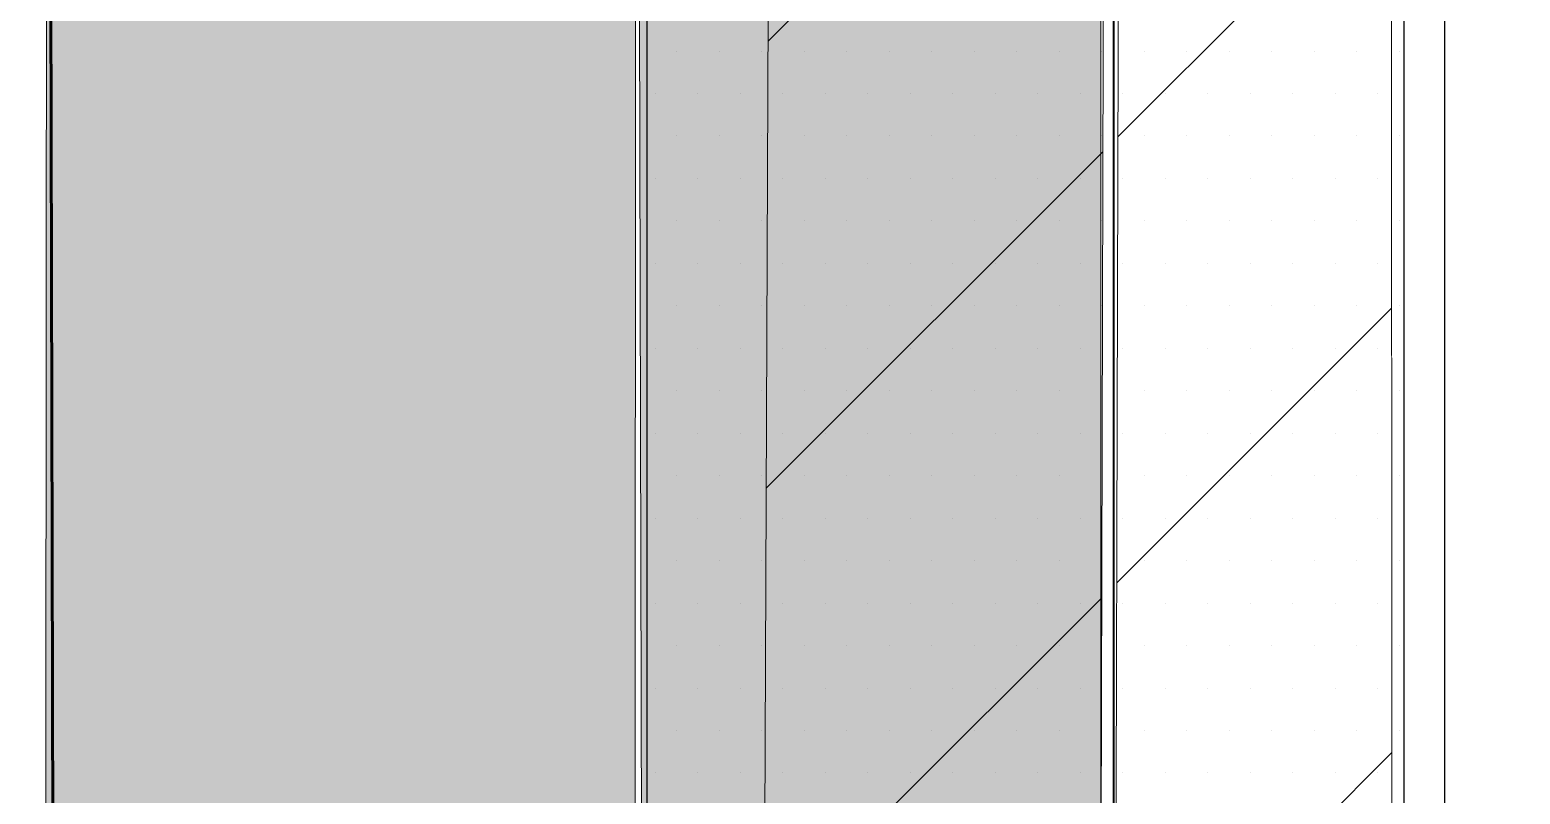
# Model space of a CAD drawing. Extents: x -1392 to 5791, y -3809 to 1722.
# Drawn here: x 997.42 to 1044.75, y -2750.73 to -2726.43 of the extents above; entities that cross this region are included whole.
import ezdxf

# ---------------------------------------------------------------- set-up
doc = ezdxf.new("R2010")
doc.units = 0
doc.header["$MEASUREMENT"] = 0
for name, color, linetype, lineweight in [('.ATI-HATCH', 7, 'Continuous', 0), ('G-ANNO-TTLB', 7, 'Continuous', 0), ('Layer 12', 7, 'Continuous', 0), ('TYVEK', 7, 'Continuous', 0)]:
    doc.layers.add(name, color=color, linetype=linetype, lineweight=lineweight)
pattern_1 = [(45, (0, 0), (-7.071067, 7.07107), [])]

# ---------------------------------------------------------------- blocks, each defined once
blk = doc.blocks.new('Block_90')
at = {"layer": '.ATI-HATCH'}
for points, knots in [([(1031.853, -2797.622), (1031.853, -2797.622), (1031.853, -2769.558), (1031.853, -2769.558), (1031.853, -2769.558), (1031.841, -2664.619), (1031.841, -2664.619), (1031.841, -2664.619), (1017.012, -2655.929), (1017.012, -2655.929), (1017.012, -2655.929), (1017.013, -2805.979), (1017.013, -2805.979), (1017.013, -2805.979), (1021.565, -2803.416), (1021.565, -2803.416), (1021.565, -2803.416), (1031.853, -2797.622), (1031.853, -2797.622)], [0, 0, 0, 0, 1, 1, 1, 2, 2, 2, 3, 3, 3, 4, 4, 4, 5, 5, 5, 6, 6, 6, 6]), ([(1043.36, -2792.195), (1043.36, -2792.195), (1041.062, -2790.877), (1041.062, -2790.877), (1041.062, -2790.877), (1041.062, -2670.023), (1041.062, -2670.023), (1041.062, -2670.023), (1031.841, -2664.619), (1031.841, -2664.619), (1031.841, -2664.619), (1031.853, -2769.558), (1031.853, -2769.558), (1031.853, -2769.558), (1031.853, -2797.636), (1031.853, -2797.636)], [0, 0, 0, 0, 1, 1, 1, 2, 2, 2, 3, 3, 3, 4, 4, 4, 5, 5, 5, 5])]:
    blk.add_open_spline(points, degree=3, knots=knots, dxfattribs=at)
at = {"layer": '.ATI-HATCH', "color": 8, "lineweight": 0, "true_color": 0x808080}
for points in [[(1017.961, -2727.109), (1017.961, -2727.109), (1017.961, -2727.109), (1017.961, -2727.109)], [(1019.311, -2727.109), (1019.311, -2727.109), (1019.311, -2727.109), (1019.311, -2727.109)], [(1020.661, -2727.109), (1020.661, -2727.109), (1020.661, -2727.109), (1020.661, -2727.109)], [(1022.011, -2727.109), (1022.011, -2727.109), (1022.011, -2727.109), (1022.011, -2727.109)], [(1023.361, -2727.109), (1023.361, -2727.109), (1023.361, -2727.109), (1023.361, -2727.109)], [(1024.711, -2727.109), (1024.711, -2727.109), (1024.711, -2727.109), (1024.711, -2727.109)], [(1026.061, -2727.109), (1026.061, -2727.109), (1026.061, -2727.109), (1026.061, -2727.109)], [(1027.411, -2727.109), (1027.411, -2727.109), (1027.411, -2727.109), (1027.411, -2727.109)], [(1028.761, -2727.109), (1028.761, -2727.109), (1028.761, -2727.109), (1028.761, -2727.109)], [(1030.111, -2727.109), (1030.111, -2727.109), (1030.111, -2727.109), (1030.111, -2727.109)], [(1031.461, -2727.109), (1031.461, -2727.109), (1031.461, -2727.109), (1031.461, -2727.109)], [(1032.811, -2727.109), (1032.811, -2727.109), (1032.811, -2727.109), (1032.811, -2727.109)], [(1034.161, -2727.109), (1034.161, -2727.109), (1034.161, -2727.109), (1034.161, -2727.109)], [(1035.511, -2727.109), (1035.511, -2727.109), (1035.511, -2727.109), (1035.511, -2727.109)], [(1036.861, -2727.109), (1036.861, -2727.109), (1036.861, -2727.109), (1036.861, -2727.109)], [(1038.211, -2727.109), (1038.211, -2727.109), (1038.211, -2727.109), (1038.211, -2727.109)], [(1039.561, -2727.109), (1039.561, -2727.109), (1039.561, -2727.109), (1039.561, -2727.109)], [(1040.911, -2727.109), (1040.911, -2727.109), (1040.911, -2727.109), (1040.911, -2727.109)], [(1017.286, -2728.459), (1017.286, -2728.459), (1017.286, -2728.459), (1017.286, -2728.459)], [(1018.636, -2728.459), (1018.636, -2728.459), (1018.636, -2728.459), (1018.636, -2728.459)], [(1019.986, -2728.459), (1019.986, -2728.459), (1019.986, -2728.459), (1019.986, -2728.459)], [(1021.336, -2728.459), (1021.336, -2728.459), (1021.336, -2728.459), (1021.336, -2728.459)], [(1022.686, -2728.459), (1022.686, -2728.459), (1022.686, -2728.459), (1022.686, -2728.459)], [(1024.036, -2728.459), (1024.036, -2728.459), (1024.036, -2728.459), (1024.036, -2728.459)], [(1025.386, -2728.459), (1025.386, -2728.459), (1025.386, -2728.459), (1025.386, -2728.459)], [(1026.736, -2728.459), (1026.736, -2728.459), (1026.736, -2728.459), (1026.736, -2728.459)], [(1028.086, -2728.459), (1028.086, -2728.459), (1028.086, -2728.459), (1028.086, -2728.459)], [(1029.436, -2728.459), (1029.436, -2728.459), (1029.436, -2728.459), (1029.436, -2728.459)], [(1030.786, -2728.459), (1030.786, -2728.459), (1030.786, -2728.459), (1030.786, -2728.459)], [(1032.136, -2728.459), (1032.136, -2728.459), (1032.136, -2728.459), (1032.136, -2728.459)], [(1033.486, -2728.459), (1033.486, -2728.459), (1033.486, -2728.459), (1033.486, -2728.459)], [(1034.836, -2728.459), (1034.836, -2728.459), (1034.836, -2728.459), (1034.836, -2728.459)], [(1036.186, -2728.459), (1036.186, -2728.459), (1036.186, -2728.459), (1036.186, -2728.459)], [(1037.536, -2728.459), (1037.536, -2728.459), (1037.536, -2728.459), (1037.536, -2728.459)], [(1038.886, -2728.459), (1038.886, -2728.459), (1038.886, -2728.459), (1038.886, -2728.459)], [(1040.236, -2728.459), (1040.236, -2728.459), (1040.236, -2728.459), (1040.236, -2728.459)], [(1017.961, -2729.809), (1017.961, -2729.809), (1017.961, -2729.809), (1017.961, -2729.809)], [(1019.311, -2729.809), (1019.311, -2729.809), (1019.311, -2729.809), (1019.311, -2729.809)], [(1020.661, -2729.809), (1020.661, -2729.809), (1020.661, -2729.809), (1020.661, -2729.809)], [(1022.011, -2729.809), (1022.011, -2729.809), (1022.011, -2729.809), (1022.011, -2729.809)], [(1023.361, -2729.809), (1023.361, -2729.809), (1023.361, -2729.809), (1023.361, -2729.809)], [(1024.711, -2729.809), (1024.711, -2729.809), (1024.711, -2729.809), (1024.711, -2729.809)], [(1026.061, -2729.809), (1026.061, -2729.809), (1026.061, -2729.809), (1026.061, -2729.809)], [(1027.411, -2729.809), (1027.411, -2729.809), (1027.411, -2729.809), (1027.411, -2729.809)], [(1028.761, -2729.809), (1028.761, -2729.809), (1028.761, -2729.809), (1028.761, -2729.809)], [(1030.111, -2729.809), (1030.111, -2729.809), (1030.111, -2729.809), (1030.111, -2729.809)], [(1031.461, -2729.809), (1031.461, -2729.809), (1031.461, -2729.809), (1031.461, -2729.809)], [(1032.811, -2729.809), (1032.811, -2729.809), (1032.811, -2729.809), (1032.811, -2729.809)], [(1034.161, -2729.809), (1034.161, -2729.809), (1034.161, -2729.809), (1034.161, -2729.809)], [(1035.511, -2729.809), (1035.511, -2729.809), (1035.511, -2729.809), (1035.511, -2729.809)], [(1036.861, -2729.809), (1036.861, -2729.809), (1036.861, -2729.809), (1036.861, -2729.809)], [(1038.211, -2729.809), (1038.211, -2729.809), (1038.211, -2729.809), (1038.211, -2729.809)], [(1039.561, -2729.809), (1039.561, -2729.809), (1039.561, -2729.809), (1039.561, -2729.809)], [(1040.911, -2729.809), (1040.911, -2729.809), (1040.911, -2729.809), (1040.911, -2729.809)], [(1017.286, -2731.159), (1017.286, -2731.159), (1017.286, -2731.159), (1017.286, -2731.159)], [(1018.636, -2731.159), (1018.636, -2731.159), (1018.636, -2731.159), (1018.636, -2731.159)], [(1019.986, -2731.159), (1019.986, -2731.159), (1019.986, -2731.159), (1019.986, -2731.159)], [(1021.336, -2731.159), (1021.336, -2731.159), (1021.336, -2731.159), (1021.336, -2731.159)], [(1022.686, -2731.159), (1022.686, -2731.159), (1022.686, -2731.159), (1022.686, -2731.159)], [(1024.036, -2731.159), (1024.036, -2731.159), (1024.036, -2731.159), (1024.036, -2731.159)], [(1025.386, -2731.159), (1025.386, -2731.159), (1025.386, -2731.159), (1025.386, -2731.159)], [(1026.736, -2731.159), (1026.736, -2731.159), (1026.736, -2731.159), (1026.736, -2731.159)], [(1028.086, -2731.159), (1028.086, -2731.159), (1028.086, -2731.159), (1028.086, -2731.159)], [(1029.436, -2731.159), (1029.436, -2731.159), (1029.436, -2731.159), (1029.436, -2731.159)], [(1030.786, -2731.159), (1030.786, -2731.159), (1030.786, -2731.159), (1030.786, -2731.159)], [(1032.136, -2731.159), (1032.136, -2731.159), (1032.136, -2731.159), (1032.136, -2731.159)], [(1033.486, -2731.159), (1033.486, -2731.159), (1033.486, -2731.159), (1033.486, -2731.159)], [(1034.836, -2731.159), (1034.836, -2731.159), (1034.836, -2731.159), (1034.836, -2731.159)], [(1036.186, -2731.159), (1036.186, -2731.159), (1036.186, -2731.159), (1036.186, -2731.159)], [(1037.536, -2731.159), (1037.536, -2731.159), (1037.536, -2731.159), (1037.536, -2731.159)], [(1038.886, -2731.159), (1038.886, -2731.159), (1038.886, -2731.159), (1038.886, -2731.159)], [(1040.236, -2731.159), (1040.236, -2731.159), (1040.236, -2731.159), (1040.236, -2731.159)], [(1017.961, -2732.509), (1017.961, -2732.509), (1017.961, -2732.509), (1017.961, -2732.509)], [(1019.311, -2732.509), (1019.311, -2732.509), (1019.311, -2732.509), (1019.311, -2732.509)], [(1020.661, -2732.509), (1020.661, -2732.509), (1020.661, -2732.509), (1020.661, -2732.509)], [(1022.011, -2732.509), (1022.011, -2732.509), (1022.011, -2732.509), (1022.011, -2732.509)], [(1023.361, -2732.509), (1023.361, -2732.509), (1023.361, -2732.509), (1023.361, -2732.509)], [(1024.711, -2732.509), (1024.711, -2732.509), (1024.711, -2732.509), (1024.711, -2732.509)], [(1026.061, -2732.509), (1026.061, -2732.509), (1026.061, -2732.509), (1026.061, -2732.509)], [(1027.411, -2732.509), (1027.411, -2732.509), (1027.411, -2732.509), (1027.411, -2732.509)], [(1028.761, -2732.509), (1028.761, -2732.509), (1028.761, -2732.509), (1028.761, -2732.509)], [(1030.111, -2732.509), (1030.111, -2732.509), (1030.111, -2732.509), (1030.111, -2732.509)], [(1031.461, -2732.509), (1031.461, -2732.509), (1031.461, -2732.509), (1031.461, -2732.509)], [(1032.811, -2732.509), (1032.811, -2732.509), (1032.811, -2732.509), (1032.811, -2732.509)], [(1034.161, -2732.509), (1034.161, -2732.509), (1034.161, -2732.509), (1034.161, -2732.509)], [(1035.511, -2732.509), (1035.511, -2732.509), (1035.511, -2732.509), (1035.511, -2732.509)], [(1036.861, -2732.509), (1036.861, -2732.509), (1036.861, -2732.509), (1036.861, -2732.509)], [(1038.211, -2732.509), (1038.211, -2732.509), (1038.211, -2732.509), (1038.211, -2732.509)], [(1039.561, -2732.509), (1039.561, -2732.509), (1039.561, -2732.509), (1039.561, -2732.509)], [(1040.911, -2732.509), (1040.911, -2732.509), (1040.911, -2732.509), (1040.911, -2732.509)], [(1017.286, -2733.859), (1017.286, -2733.859), (1017.286, -2733.859), (1017.286, -2733.859)], [(1018.636, -2733.859), (1018.636, -2733.859), (1018.636, -2733.859), (1018.636, -2733.859)], [(1019.986, -2733.859), (1019.986, -2733.859), (1019.986, -2733.859), (1019.986, -2733.859)], [(1021.336, -2733.859), (1021.336, -2733.859), (1021.336, -2733.859), (1021.336, -2733.859)], [(1022.686, -2733.859), (1022.686, -2733.859), (1022.686, -2733.859), (1022.686, -2733.859)], [(1024.036, -2733.859), (1024.036, -2733.859), (1024.036, -2733.859), (1024.036, -2733.859)], [(1025.386, -2733.859), (1025.386, -2733.859), (1025.386, -2733.859), (1025.386, -2733.859)], [(1026.736, -2733.859), (1026.736, -2733.859), (1026.736, -2733.859), (1026.736, -2733.859)], [(1028.086, -2733.859), (1028.086, -2733.859), (1028.086, -2733.859), (1028.086, -2733.859)], [(1029.436, -2733.859), (1029.436, -2733.859), (1029.436, -2733.859), (1029.436, -2733.859)], [(1030.786, -2733.859), (1030.786, -2733.859), (1030.786, -2733.859), (1030.786, -2733.859)], [(1032.136, -2733.859), (1032.136, -2733.859), (1032.136, -2733.859), (1032.136, -2733.859)], [(1033.486, -2733.859), (1033.486, -2733.859), (1033.486, -2733.859), (1033.486, -2733.859)], [(1034.836, -2733.859), (1034.836, -2733.859), (1034.836, -2733.859), (1034.836, -2733.859)], [(1036.186, -2733.859), (1036.186, -2733.859), (1036.186, -2733.859), (1036.186, -2733.859)], [(1037.536, -2733.859), (1037.536, -2733.859), (1037.536, -2733.859), (1037.536, -2733.859)], [(1038.886, -2733.859), (1038.886, -2733.859), (1038.886, -2733.859), (1038.886, -2733.859)], [(1040.236, -2733.859), (1040.236, -2733.859), (1040.236, -2733.859), (1040.236, -2733.859)], [(1017.961, -2735.209), (1017.961, -2735.209), (1017.961, -2735.209), (1017.961, -2735.209)], [(1019.311, -2735.209), (1019.311, -2735.209), (1019.311, -2735.209), (1019.311, -2735.209)], [(1020.661, -2735.209), (1020.661, -2735.209), (1020.661, -2735.209), (1020.661, -2735.209)], [(1022.011, -2735.209), (1022.011, -2735.209), (1022.011, -2735.209), (1022.011, -2735.209)], [(1023.361, -2735.209), (1023.361, -2735.209), (1023.361, -2735.209), (1023.361, -2735.209)], [(1024.711, -2735.209), (1024.711, -2735.209), (1024.711, -2735.209), (1024.711, -2735.209)], [(1026.061, -2735.209), (1026.061, -2735.209), (1026.061, -2735.209), (1026.061, -2735.209)], [(1027.411, -2735.209), (1027.411, -2735.209), (1027.411, -2735.209), (1027.411, -2735.209)], [(1028.761, -2735.209), (1028.761, -2735.209), (1028.761, -2735.209), (1028.761, -2735.209)], [(1030.111, -2735.209), (1030.111, -2735.209), (1030.111, -2735.209), (1030.111, -2735.209)], [(1031.461, -2735.209), (1031.461, -2735.209), (1031.461, -2735.209), (1031.461, -2735.209)], [(1032.811, -2735.209), (1032.811, -2735.209), (1032.811, -2735.209), (1032.811, -2735.209)], [(1034.161, -2735.209), (1034.161, -2735.209), (1034.161, -2735.209), (1034.161, -2735.209)], [(1035.511, -2735.209), (1035.511, -2735.209), (1035.511, -2735.209), (1035.511, -2735.209)], [(1036.861, -2735.209), (1036.861, -2735.209), (1036.861, -2735.209), (1036.861, -2735.209)], [(1038.211, -2735.209), (1038.211, -2735.209), (1038.211, -2735.209), (1038.211, -2735.209)], [(1039.561, -2735.209), (1039.561, -2735.209), (1039.561, -2735.209), (1039.561, -2735.209)], [(1040.911, -2735.209), (1040.911, -2735.209), (1040.911, -2735.209), (1040.911, -2735.209)], [(1017.286, -2736.559), (1017.286, -2736.559), (1017.286, -2736.559), (1017.286, -2736.559)], [(1018.636, -2736.559), (1018.636, -2736.559), (1018.636, -2736.559), (1018.636, -2736.559)], [(1019.986, -2736.559), (1019.986, -2736.559), (1019.986, -2736.559), (1019.986, -2736.559)], [(1021.336, -2736.559), (1021.336, -2736.559), (1021.336, -2736.559), (1021.336, -2736.559)], [(1022.686, -2736.559), (1022.686, -2736.559), (1022.686, -2736.559), (1022.686, -2736.559)], [(1024.036, -2736.559), (1024.036, -2736.559), (1024.036, -2736.559), (1024.036, -2736.559)], [(1025.386, -2736.559), (1025.386, -2736.559), (1025.386, -2736.559), (1025.386, -2736.559)], [(1026.736, -2736.559), (1026.736, -2736.559), (1026.736, -2736.559), (1026.736, -2736.559)], [(1028.086, -2736.559), (1028.086, -2736.559), (1028.086, -2736.559), (1028.086, -2736.559)], [(1029.436, -2736.559), (1029.436, -2736.559), (1029.436, -2736.559), (1029.436, -2736.559)], [(1030.786, -2736.559), (1030.786, -2736.559), (1030.786, -2736.559), (1030.786, -2736.559)], [(1032.136, -2736.559), (1032.136, -2736.559), (1032.136, -2736.559), (1032.136, -2736.559)], [(1033.486, -2736.559), (1033.486, -2736.559), (1033.486, -2736.559), (1033.486, -2736.559)], [(1034.836, -2736.559), (1034.836, -2736.559), (1034.836, -2736.559), (1034.836, -2736.559)], [(1036.186, -2736.559), (1036.186, -2736.559), (1036.186, -2736.559), (1036.186, -2736.559)], [(1037.536, -2736.559), (1037.536, -2736.559), (1037.536, -2736.559), (1037.536, -2736.559)], [(1038.886, -2736.559), (1038.886, -2736.559), (1038.886, -2736.559), (1038.886, -2736.559)], [(1040.236, -2736.559), (1040.236, -2736.559), (1040.236, -2736.559), (1040.236, -2736.559)], [(1017.961, -2737.909), (1017.961, -2737.909), (1017.961, -2737.909), (1017.961, -2737.909)], [(1019.311, -2737.909), (1019.311, -2737.909), (1019.311, -2737.909), (1019.311, -2737.909)], [(1020.661, -2737.909), (1020.661, -2737.909), (1020.661, -2737.909), (1020.661, -2737.909)], [(1022.011, -2737.909), (1022.011, -2737.909), (1022.011, -2737.909), (1022.011, -2737.909)], [(1023.361, -2737.909), (1023.361, -2737.909), (1023.361, -2737.909), (1023.361, -2737.909)], [(1024.711, -2737.909), (1024.711, -2737.909), (1024.711, -2737.909), (1024.711, -2737.909)], [(1026.061, -2737.909), (1026.061, -2737.909), (1026.061, -2737.909), (1026.061, -2737.909)], [(1027.411, -2737.909), (1027.411, -2737.909), (1027.411, -2737.909), (1027.411, -2737.909)], [(1028.761, -2737.909), (1028.761, -2737.909), (1028.761, -2737.909), (1028.761, -2737.909)], [(1030.111, -2737.909), (1030.111, -2737.909), (1030.111, -2737.909), (1030.111, -2737.909)], [(1031.461, -2737.909), (1031.461, -2737.909), (1031.461, -2737.909), (1031.461, -2737.909)], [(1032.811, -2737.909), (1032.811, -2737.909), (1032.811, -2737.909), (1032.811, -2737.909)], [(1034.161, -2737.909), (1034.161, -2737.909), (1034.161, -2737.909), (1034.161, -2737.909)], [(1035.511, -2737.909), (1035.511, -2737.909), (1035.511, -2737.909), (1035.511, -2737.909)], [(1036.861, -2737.909), (1036.861, -2737.909), (1036.861, -2737.909), (1036.861, -2737.909)], [(1038.211, -2737.909), (1038.211, -2737.909), (1038.211, -2737.909), (1038.211, -2737.909)], [(1039.561, -2737.909), (1039.561, -2737.909), (1039.561, -2737.909), (1039.561, -2737.909)], [(1040.911, -2737.909), (1040.911, -2737.909), (1040.911, -2737.909), (1040.911, -2737.909)], [(1017.286, -2739.259), (1017.286, -2739.259), (1017.286, -2739.259), (1017.286, -2739.259)], [(1018.636, -2739.259), (1018.636, -2739.259), (1018.636, -2739.259), (1018.636, -2739.259)], [(1019.986, -2739.259), (1019.986, -2739.259), (1019.986, -2739.259), (1019.986, -2739.259)], [(1021.336, -2739.259), (1021.336, -2739.259), (1021.336, -2739.259), (1021.336, -2739.259)], [(1022.686, -2739.259), (1022.686, -2739.259), (1022.686, -2739.259), (1022.686, -2739.259)], [(1024.036, -2739.259), (1024.036, -2739.259), (1024.036, -2739.259), (1024.036, -2739.259)], [(1025.386, -2739.259), (1025.386, -2739.259), (1025.386, -2739.259), (1025.386, -2739.259)], [(1026.736, -2739.259), (1026.736, -2739.259), (1026.736, -2739.259), (1026.736, -2739.259)], [(1028.086, -2739.259), (1028.086, -2739.259), (1028.086, -2739.259), (1028.086, -2739.259)], [(1029.436, -2739.259), (1029.436, -2739.259), (1029.436, -2739.259), (1029.436, -2739.259)], [(1030.786, -2739.259), (1030.786, -2739.259), (1030.786, -2739.259), (1030.786, -2739.259)], [(1032.136, -2739.259), (1032.136, -2739.259), (1032.136, -2739.259), (1032.136, -2739.259)], [(1033.486, -2739.259), (1033.486, -2739.259), (1033.486, -2739.259), (1033.486, -2739.259)], [(1034.836, -2739.259), (1034.836, -2739.259), (1034.836, -2739.259), (1034.836, -2739.259)], [(1036.186, -2739.259), (1036.186, -2739.259), (1036.186, -2739.259), (1036.186, -2739.259)], [(1037.536, -2739.259), (1037.536, -2739.259), (1037.536, -2739.259), (1037.536, -2739.259)], [(1038.886, -2739.259), (1038.886, -2739.259), (1038.886, -2739.259), (1038.886, -2739.259)], [(1040.236, -2739.259), (1040.236, -2739.259), (1040.236, -2739.259), (1040.236, -2739.259)], [(1017.961, -2740.609), (1017.961, -2740.609), (1017.961, -2740.609), (1017.961, -2740.609)], [(1019.311, -2740.609), (1019.311, -2740.609), (1019.311, -2740.609), (1019.311, -2740.609)], [(1020.661, -2740.609), (1020.661, -2740.609), (1020.661, -2740.609), (1020.661, -2740.609)], [(1022.011, -2740.609), (1022.011, -2740.609), (1022.011, -2740.609), (1022.011, -2740.609)], [(1023.361, -2740.609), (1023.361, -2740.609), (1023.361, -2740.609), (1023.361, -2740.609)], [(1024.711, -2740.609), (1024.711, -2740.609), (1024.711, -2740.609), (1024.711, -2740.609)], [(1026.061, -2740.609), (1026.061, -2740.609), (1026.061, -2740.609), (1026.061, -2740.609)], [(1027.411, -2740.609), (1027.411, -2740.609), (1027.411, -2740.609), (1027.411, -2740.609)], [(1028.761, -2740.609), (1028.761, -2740.609), (1028.761, -2740.609), (1028.761, -2740.609)], [(1030.111, -2740.609), (1030.111, -2740.609), (1030.111, -2740.609), (1030.111, -2740.609)], [(1031.461, -2740.609), (1031.461, -2740.609), (1031.461, -2740.609), (1031.461, -2740.609)], [(1032.811, -2740.609), (1032.811, -2740.609), (1032.811, -2740.609), (1032.811, -2740.609)], [(1034.161, -2740.609), (1034.161, -2740.609), (1034.161, -2740.609), (1034.161, -2740.609)], [(1035.511, -2740.609), (1035.511, -2740.609), (1035.511, -2740.609), (1035.511, -2740.609)], [(1036.861, -2740.609), (1036.861, -2740.609), (1036.861, -2740.609), (1036.861, -2740.609)], [(1038.211, -2740.609), (1038.211, -2740.609), (1038.211, -2740.609), (1038.211, -2740.609)], [(1039.561, -2740.609), (1039.561, -2740.609), (1039.561, -2740.609), (1039.561, -2740.609)], [(1040.911, -2740.609), (1040.911, -2740.609), (1040.911, -2740.609), (1040.911, -2740.609)], [(1017.286, -2741.959), (1017.286, -2741.959), (1017.286, -2741.959), (1017.286, -2741.959)], [(1018.636, -2741.959), (1018.636, -2741.959), (1018.636, -2741.959), (1018.636, -2741.959)], [(1019.986, -2741.959), (1019.986, -2741.959), (1019.986, -2741.959), (1019.986, -2741.959)], [(1021.336, -2741.959), (1021.336, -2741.959), (1021.336, -2741.959), (1021.336, -2741.959)], [(1022.686, -2741.959), (1022.686, -2741.959), (1022.686, -2741.959), (1022.686, -2741.959)], [(1024.036, -2741.959), (1024.036, -2741.959), (1024.036, -2741.959), (1024.036, -2741.959)], [(1025.386, -2741.959), (1025.386, -2741.959), (1025.386, -2741.959), (1025.386, -2741.959)], [(1026.736, -2741.959), (1026.736, -2741.959), (1026.736, -2741.959), (1026.736, -2741.959)], [(1028.086, -2741.959), (1028.086, -2741.959), (1028.086, -2741.959), (1028.086, -2741.959)], [(1029.436, -2741.959), (1029.436, -2741.959), (1029.436, -2741.959), (1029.436, -2741.959)], [(1030.786, -2741.959), (1030.786, -2741.959), (1030.786, -2741.959), (1030.786, -2741.959)], [(1032.136, -2741.959), (1032.136, -2741.959), (1032.136, -2741.959), (1032.136, -2741.959)], [(1033.486, -2741.959), (1033.486, -2741.959), (1033.486, -2741.959), (1033.486, -2741.959)], [(1034.836, -2741.959), (1034.836, -2741.959), (1034.836, -2741.959), (1034.836, -2741.959)], [(1036.186, -2741.959), (1036.186, -2741.959), (1036.186, -2741.959), (1036.186, -2741.959)], [(1037.536, -2741.959), (1037.536, -2741.959), (1037.536, -2741.959), (1037.536, -2741.959)], [(1038.886, -2741.959), (1038.886, -2741.959), (1038.886, -2741.959), (1038.886, -2741.959)], [(1040.236, -2741.959), (1040.236, -2741.959), (1040.236, -2741.959), (1040.236, -2741.959)], [(1017.961, -2743.309), (1017.961, -2743.309), (1017.961, -2743.309), (1017.961, -2743.309)], [(1019.311, -2743.309), (1019.311, -2743.309), (1019.311, -2743.309), (1019.311, -2743.309)], [(1020.661, -2743.309), (1020.661, -2743.309), (1020.661, -2743.309), (1020.661, -2743.309)], [(1022.011, -2743.309), (1022.011, -2743.309), (1022.011, -2743.309), (1022.011, -2743.309)], [(1023.361, -2743.309), (1023.361, -2743.309), (1023.361, -2743.309), (1023.361, -2743.309)], [(1024.711, -2743.309), (1024.711, -2743.309), (1024.711, -2743.309), (1024.711, -2743.309)], [(1026.061, -2743.309), (1026.061, -2743.309), (1026.061, -2743.309), (1026.061, -2743.309)], [(1027.411, -2743.309), (1027.411, -2743.309), (1027.411, -2743.309), (1027.411, -2743.309)], [(1028.761, -2743.309), (1028.761, -2743.309), (1028.761, -2743.309), (1028.761, -2743.309)], [(1030.111, -2743.309), (1030.111, -2743.309), (1030.111, -2743.309), (1030.111, -2743.309)], [(1031.461, -2743.309), (1031.461, -2743.309), (1031.461, -2743.309), (1031.461, -2743.309)], [(1032.811, -2743.309), (1032.811, -2743.309), (1032.811, -2743.309), (1032.811, -2743.309)], [(1034.161, -2743.309), (1034.161, -2743.309), (1034.161, -2743.309), (1034.161, -2743.309)], [(1035.511, -2743.309), (1035.511, -2743.309), (1035.511, -2743.309), (1035.511, -2743.309)], [(1036.861, -2743.309), (1036.861, -2743.309), (1036.861, -2743.309), (1036.861, -2743.309)], [(1038.211, -2743.309), (1038.211, -2743.309), (1038.211, -2743.309), (1038.211, -2743.309)], [(1039.561, -2743.309), (1039.561, -2743.309), (1039.561, -2743.309), (1039.561, -2743.309)], [(1040.911, -2743.309), (1040.911, -2743.309), (1040.911, -2743.309), (1040.911, -2743.309)], [(1017.286, -2744.659), (1017.286, -2744.659), (1017.286, -2744.659), (1017.286, -2744.659)], [(1018.636, -2744.659), (1018.636, -2744.659), (1018.636, -2744.659), (1018.636, -2744.659)], [(1019.986, -2744.659), (1019.986, -2744.659), (1019.986, -2744.659), (1019.986, -2744.659)], [(1021.336, -2744.659), (1021.336, -2744.659), (1021.336, -2744.659), (1021.336, -2744.659)], [(1022.686, -2744.659), (1022.686, -2744.659), (1022.686, -2744.659), (1022.686, -2744.659)], [(1024.036, -2744.659), (1024.036, -2744.659), (1024.036, -2744.659), (1024.036, -2744.659)], [(1025.386, -2744.659), (1025.386, -2744.659), (1025.386, -2744.659), (1025.386, -2744.659)], [(1026.736, -2744.659), (1026.736, -2744.659), (1026.736, -2744.659), (1026.736, -2744.659)], [(1028.086, -2744.659), (1028.086, -2744.659), (1028.086, -2744.659), (1028.086, -2744.659)], [(1029.436, -2744.659), (1029.436, -2744.659), (1029.436, -2744.659), (1029.436, -2744.659)], [(1030.786, -2744.659), (1030.786, -2744.659), (1030.786, -2744.659), (1030.786, -2744.659)], [(1032.136, -2744.659), (1032.136, -2744.659), (1032.136, -2744.659), (1032.136, -2744.659)], [(1033.486, -2744.659), (1033.486, -2744.659), (1033.486, -2744.659), (1033.486, -2744.659)], [(1034.836, -2744.659), (1034.836, -2744.659), (1034.836, -2744.659), (1034.836, -2744.659)], [(1036.186, -2744.659), (1036.186, -2744.659), (1036.186, -2744.659), (1036.186, -2744.659)], [(1037.536, -2744.659), (1037.536, -2744.659), (1037.536, -2744.659), (1037.536, -2744.659)], [(1038.886, -2744.659), (1038.886, -2744.659), (1038.886, -2744.659), (1038.886, -2744.659)], [(1040.236, -2744.659), (1040.236, -2744.659), (1040.236, -2744.659), (1040.236, -2744.659)], [(1017.961, -2746.009), (1017.961, -2746.009), (1017.961, -2746.009), (1017.961, -2746.009)], [(1019.311, -2746.009), (1019.311, -2746.009), (1019.311, -2746.009), (1019.311, -2746.009)], [(1020.661, -2746.009), (1020.661, -2746.009), (1020.661, -2746.009), (1020.661, -2746.009)], [(1022.011, -2746.009), (1022.011, -2746.009), (1022.011, -2746.009), (1022.011, -2746.009)], [(1023.361, -2746.009), (1023.361, -2746.009), (1023.361, -2746.009), (1023.361, -2746.009)], [(1024.711, -2746.009), (1024.711, -2746.009), (1024.711, -2746.009), (1024.711, -2746.009)], [(1026.061, -2746.009), (1026.061, -2746.009), (1026.061, -2746.009), (1026.061, -2746.009)], [(1027.411, -2746.009), (1027.411, -2746.009), (1027.411, -2746.009), (1027.411, -2746.009)], [(1028.761, -2746.009), (1028.761, -2746.009), (1028.761, -2746.009), (1028.761, -2746.009)], [(1030.111, -2746.009), (1030.111, -2746.009), (1030.111, -2746.009), (1030.111, -2746.009)], [(1031.461, -2746.009), (1031.461, -2746.009), (1031.461, -2746.009), (1031.461, -2746.009)], [(1032.811, -2746.009), (1032.811, -2746.009), (1032.811, -2746.009), (1032.811, -2746.009)], [(1034.161, -2746.009), (1034.161, -2746.009), (1034.161, -2746.009), (1034.161, -2746.009)], [(1035.511, -2746.009), (1035.511, -2746.009), (1035.511, -2746.009), (1035.511, -2746.009)], [(1036.861, -2746.009), (1036.861, -2746.009), (1036.861, -2746.009), (1036.861, -2746.009)], [(1038.211, -2746.009), (1038.211, -2746.009), (1038.211, -2746.009), (1038.211, -2746.009)], [(1039.561, -2746.009), (1039.561, -2746.009), (1039.561, -2746.009), (1039.561, -2746.009)], [(1040.911, -2746.009), (1040.911, -2746.009), (1040.911, -2746.009), (1040.911, -2746.009)], [(1017.286, -2747.359), (1017.286, -2747.359), (1017.286, -2747.359), (1017.286, -2747.359)], [(1018.636, -2747.359), (1018.636, -2747.359), (1018.636, -2747.359), (1018.636, -2747.359)], [(1019.986, -2747.359), (1019.986, -2747.359), (1019.986, -2747.359), (1019.986, -2747.359)], [(1021.336, -2747.359), (1021.336, -2747.359), (1021.336, -2747.359), (1021.336, -2747.359)], [(1022.686, -2747.359), (1022.686, -2747.359), (1022.686, -2747.359), (1022.686, -2747.359)], [(1024.036, -2747.359), (1024.036, -2747.359), (1024.036, -2747.359), (1024.036, -2747.359)], [(1025.386, -2747.359), (1025.386, -2747.359), (1025.386, -2747.359), (1025.386, -2747.359)], [(1026.736, -2747.359), (1026.736, -2747.359), (1026.736, -2747.359), (1026.736, -2747.359)], [(1028.086, -2747.359), (1028.086, -2747.359), (1028.086, -2747.359), (1028.086, -2747.359)], [(1029.436, -2747.359), (1029.436, -2747.359), (1029.436, -2747.359), (1029.436, -2747.359)], [(1030.786, -2747.359), (1030.786, -2747.359), (1030.786, -2747.359), (1030.786, -2747.359)], [(1032.136, -2747.359), (1032.136, -2747.359), (1032.136, -2747.359), (1032.136, -2747.359)], [(1033.486, -2747.359), (1033.486, -2747.359), (1033.486, -2747.359), (1033.486, -2747.359)], [(1034.836, -2747.359), (1034.836, -2747.359), (1034.836, -2747.359), (1034.836, -2747.359)], [(1036.186, -2747.359), (1036.186, -2747.359), (1036.186, -2747.359), (1036.186, -2747.359)], [(1037.536, -2747.359), (1037.536, -2747.359), (1037.536, -2747.359), (1037.536, -2747.359)], [(1038.886, -2747.359), (1038.886, -2747.359), (1038.886, -2747.359), (1038.886, -2747.359)], [(1040.236, -2747.359), (1040.236, -2747.359), (1040.236, -2747.359), (1040.236, -2747.359)], [(1017.961, -2748.709), (1017.961, -2748.709), (1017.961, -2748.709), (1017.961, -2748.709)], [(1019.311, -2748.709), (1019.311, -2748.709), (1019.311, -2748.709), (1019.311, -2748.709)], [(1020.661, -2748.709), (1020.661, -2748.709), (1020.661, -2748.709), (1020.661, -2748.709)], [(1022.011, -2748.709), (1022.011, -2748.709), (1022.011, -2748.709), (1022.011, -2748.709)], [(1023.361, -2748.709), (1023.361, -2748.709), (1023.361, -2748.709), (1023.361, -2748.709)], [(1024.711, -2748.709), (1024.711, -2748.709), (1024.711, -2748.709), (1024.711, -2748.709)], [(1026.061, -2748.709), (1026.061, -2748.709), (1026.061, -2748.709), (1026.061, -2748.709)], [(1027.411, -2748.709), (1027.411, -2748.709), (1027.411, -2748.709), (1027.411, -2748.709)], [(1028.761, -2748.709), (1028.761, -2748.709), (1028.761, -2748.709), (1028.761, -2748.709)], [(1030.111, -2748.709), (1030.111, -2748.709), (1030.111, -2748.709), (1030.111, -2748.709)], [(1031.461, -2748.709), (1031.461, -2748.709), (1031.461, -2748.709), (1031.461, -2748.709)], [(1032.811, -2748.709), (1032.811, -2748.709), (1032.811, -2748.709), (1032.811, -2748.709)], [(1034.161, -2748.709), (1034.161, -2748.709), (1034.161, -2748.709), (1034.161, -2748.709)], [(1035.511, -2748.709), (1035.511, -2748.709), (1035.511, -2748.709), (1035.511, -2748.709)], [(1036.861, -2748.709), (1036.861, -2748.709), (1036.861, -2748.709), (1036.861, -2748.709)], [(1038.211, -2748.709), (1038.211, -2748.709), (1038.211, -2748.709), (1038.211, -2748.709)], [(1039.561, -2748.709), (1039.561, -2748.709), (1039.561, -2748.709), (1039.561, -2748.709)], [(1040.911, -2748.709), (1040.911, -2748.709), (1040.911, -2748.709), (1040.911, -2748.709)], [(1017.286, -2750.059), (1017.286, -2750.059), (1017.286, -2750.059), (1017.286, -2750.059)], [(1018.636, -2750.059), (1018.636, -2750.059), (1018.636, -2750.059), (1018.636, -2750.059)], [(1019.986, -2750.059), (1019.986, -2750.059), (1019.986, -2750.059), (1019.986, -2750.059)], [(1021.336, -2750.059), (1021.336, -2750.059), (1021.336, -2750.059), (1021.336, -2750.059)], [(1022.686, -2750.059), (1022.686, -2750.059), (1022.686, -2750.059), (1022.686, -2750.059)], [(1024.036, -2750.059), (1024.036, -2750.059), (1024.036, -2750.059), (1024.036, -2750.059)], [(1025.386, -2750.059), (1025.386, -2750.059), (1025.386, -2750.059), (1025.386, -2750.059)], [(1026.736, -2750.059), (1026.736, -2750.059), (1026.736, -2750.059), (1026.736, -2750.059)], [(1028.086, -2750.059), (1028.086, -2750.059), (1028.086, -2750.059), (1028.086, -2750.059)], [(1029.436, -2750.059), (1029.436, -2750.059), (1029.436, -2750.059), (1029.436, -2750.059)], [(1030.786, -2750.059), (1030.786, -2750.059), (1030.786, -2750.059), (1030.786, -2750.059)], [(1032.136, -2750.059), (1032.136, -2750.059), (1032.136, -2750.059), (1032.136, -2750.059)], [(1033.486, -2750.059), (1033.486, -2750.059), (1033.486, -2750.059), (1033.486, -2750.059)], [(1034.836, -2750.059), (1034.836, -2750.059), (1034.836, -2750.059), (1034.836, -2750.059)], [(1036.186, -2750.059), (1036.186, -2750.059), (1036.186, -2750.059), (1036.186, -2750.059)], [(1037.536, -2750.059), (1037.536, -2750.059), (1037.536, -2750.059), (1037.536, -2750.059)], [(1038.886, -2750.059), (1038.886, -2750.059), (1038.886, -2750.059), (1038.886, -2750.059)], [(1040.236, -2750.059), (1040.236, -2750.059), (1040.236, -2750.059), (1040.236, -2750.059)]]:
    blk.add_open_spline(points, degree=3, dxfattribs=at)

msp = doc.modelspace()

# ---------------------------------------------------------------- hatches: boundary and pattern name
at = {"layer": 'G-ANNO-TTLB', "true_color": 0xff00ff, "transparency": 33554687}
h = msp.add_hatch(color=6, dxfattribs=at)
edge = h.paths.add_edge_path()
edge.add_spline(control_points=[(1773.018, -3692.604), (1773.018, -3692.604), (-1156.5, -3692.604), (-1156.5, -3692.604), (-1156.5, -3692.604), (-1156.5, -1235.604), (-1156.5, -1235.604), (-1156.5, -1235.604), (1773.018, -1235.604), (1773.018, -1235.604), (1773.018, -1235.604), (1773.018, -3692.604), (1773.018, -3692.604)], knot_values=[0, 0, 0, 0, 1, 1, 1, 2, 2, 2, 3, 3, 3, 4, 4, 4, 4], degree=3, periodic=0)
edge = h.paths.add_edge_path()
edge.add_spline(control_points=[(-1147.5, -1244.604), (-1147.5, -1244.604), (-1147.5, -3683.604), (-1147.5, -3683.604), (-1147.5, -3683.604), (1764.018, -3683.604), (1764.018, -3683.604), (1764.018, -3683.604), (1764.018, -1244.604), (1764.018, -1244.604), (1764.018, -1244.604), (-1147.5, -1244.604), (-1147.5, -1244.604)], knot_values=[0, 0, 0, 0, 1, 1, 1, 2, 2, 2, 3, 3, 3, 4, 4, 4, 4], degree=3, periodic=0)
edge.add_line((-1147.5, -1244.604), (-1147.5, -1244.604))
at = {"layer": 'Layer 12', "true_color": 0x808080, "transparency": 33554495}
h = msp.add_hatch(color=8, dxfattribs=at)
h.dxf.hatch_style = 2
h.paths.add_polyline_path([(997.899, -2788.117), (998.02, -2645.08), (1016.713, -2655.23), (1016.621, -2776.72)])
at = {"layer": 'Layer 12', "true_color": 0x808080, "transparency": 33554457}
h = msp.add_hatch(color=8, dxfattribs=at)
h.dxf.hatch_style = 2
h.paths.add_polyline_path([(1031.603, -2770.29), (1031.433, -2770.382), (1031.439, -2664.908), (1016.61, -2656.012), (1016.908, -2778.278), (998.402, -2788.337), (998.437, -2816.721), (1031.91, -2798.127)])
at = {"layer": 'Layer 12', "true_color": 0x000000, "transparency": 33554687}
h = msp.add_hatch(dxfattribs=at)
h.set_pattern_fill('_U', color=18, scale=10, angle=45, style=2, pattern_type=0)
h.set_pattern_definition(pattern_1)
h.paths.add_polyline_path([(1031.326, -2797.517), (1020.553, -2803.366), (1021.145, -2658.642), (1031.667, -2664.875)])
h = msp.add_hatch(dxfattribs=at)
h.set_pattern_fill('_U', color=18, scale=10, angle=45, style=2, pattern_type=0)
h.set_pattern_definition(pattern_1)
h.paths.add_polyline_path([(1040.672, -2802.836), (1031.794, -2797.367), (1032.151, -2664.619), (1040.667, -2670.804)])

# ---------------------------------------------------------------- linework, layer by layer
at = {"layer": 'G-ANNO-TTLB'}
for points in [[(1773.018, -3692.604), (1773.018, -3692.604), (-1156.5, -3692.604), (-1156.5, -3692.604), (-1156.5, -3692.604), (-1156.5, -1235.604), (-1156.5, -1235.604), (-1156.5, -1235.604), (1773.018, -1235.604), (1773.018, -1235.604), (1773.018, -1235.604), (1773.018, -3692.604), (1773.018, -3692.604)], [(-1147.5, -1244.604), (-1147.5, -1244.604), (-1147.5, -3683.604), (-1147.5, -3683.604), (-1147.5, -3683.604), (1764.018, -3683.604), (1764.018, -3683.604), (1764.018, -3683.604), (1764.018, -1244.604), (1764.018, -1244.604), (1764.018, -1244.604), (-1147.5, -1244.604), (-1147.5, -1244.604)]]:
    msp.add_open_spline(points, degree=3, knots=[0, 0, 0, 0, 1, 1, 1, 2, 2, 2, 3, 3, 3, 4, 4, 4, 4], dxfattribs=at)
at = {"layer": 'Layer 12'}
for points in [[(997.899, -2788.117), (998.02, -2645.08), (1016.713, -2655.23), (1016.621, -2776.72)], [(1031.603, -2770.29), (1031.433, -2770.382), (1031.439, -2664.908), (1016.61, -2656.012), (1016.908, -2778.278), (998.402, -2788.337), (998.437, -2816.721), (1031.91, -2798.127)], [(1031.326, -2797.517), (1020.553, -2803.366), (1021.145, -2658.642), (1031.667, -2664.875)], [(1040.672, -2802.836), (1031.794, -2797.367), (1032.151, -2664.619), (1040.667, -2670.804)]]:
    msp.add_lwpolyline(points, close=True, dxfattribs=at)
at = {"layer": 'TYVEK', "color": 18, "lineweight": 60, "true_color": 0x000000}
msp.add_line((998.243, -2787.417), (997.894, -2645.274), dxfattribs=at)
at = {"layer": 'TYVEK', "color": 4, "lineweight": 25, "true_color": 0x00ffff}
for p, q in [((1017.012, -2655.929), (1017.013, -2805.979)), ((1031.841, -2664.619), (1031.853, -2769.558))]:
    msp.add_line(p, q, dxfattribs=at)
at = {"layer": 'TYVEK', "color": 18, "lineweight": 25, "true_color": 0x000000}
msp.add_line((1031.841, -2769.551), (1031.841, -2664.619), dxfattribs=at)
at = {"layer": 'TYVEK', "color": 3, "lineweight": 25, "true_color": 0x00ff00}
for p, q in [((1041.062, -2790.877), (1041.062, -2670.023)), ((1042.356, -2789.791), (1042.356, -2670.781))]:
    msp.add_line(p, q, dxfattribs=at)

# ---------------------------------------------------------------- block references
at = {"layer": '.ATI-HATCH'}
msp.add_blockref('Block_90', (0, 0), dxfattribs=at)

doc.saveas('drawing.dxf')
